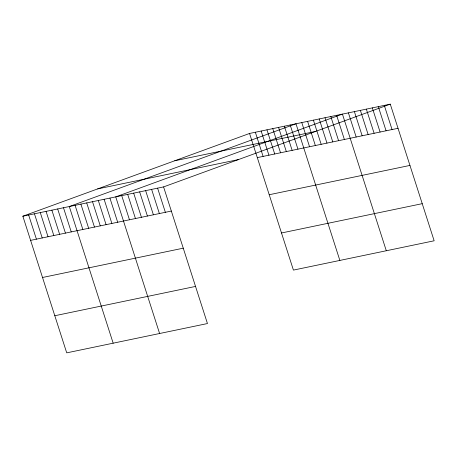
<?xml version="1.0" encoding="UTF-8"?>
<svg xmlns="http://www.w3.org/2000/svg" width="457" height="457" viewBox="0 0 457 457"><rect width="100%" height="100%" fill="white"/><g stroke="black" fill="none" stroke-linecap="round" stroke-linejoin="round"><path stroke-width="0.69" d="M22.85 216.212L163.583 186.902L207.455 323.545L66.722 352.855L22.85 216.212L249.545 133.455L390.278 104.145L434.15 240.788L293.417 270.098L249.545 133.455M163.583 186.902L390.278 104.145M174.74 160.767L315.467 131.456M97.661 188.901L238.394 159.59M257.302 157.614L398.036 128.303M30.608 240.371L171.341 211.06M269.219 194.733L409.952 165.423M42.524 277.49L183.257 248.18M281.501 232.979L422.234 203.668M54.806 315.736L195.533 286.425M384.297 105.39L392.055 129.548M378.316 106.635L386.074 130.793M372.335 107.881L380.093 132.039M366.354 109.126L374.112 133.284M360.373 110.371L368.131 134.529M354.392 111.617L362.15 135.775M348.411 112.862L356.169 137.02M386.302 250.75L342.43 114.107L115.735 196.87L159.602 333.513M336.626 115.318L344.378 139.476M330.822 116.529L338.574 140.682M325.013 117.735L332.77 141.893M319.209 118.946L326.966 143.104M313.405 120.157L321.162 144.309M307.601 121.362L315.353 145.52M301.791 122.573L309.549 146.731M339.859 260.421L295.987 123.784L69.293 206.541L113.165 343.184M290.184 124.99L297.941 149.148M284.38 126.201L292.132 150.359M278.57 127.406L286.328 151.564M272.766 128.617L280.524 152.775M266.962 129.828L274.72 153.986M261.158 131.033L268.916 155.191M255.354 132.244L263.106 156.403M157.602 188.147L165.36 212.305M151.621 189.398L159.373 213.55M145.64 190.643L153.392 214.796M139.659 191.889L147.411 216.041M133.678 193.134L141.43 217.292M127.697 194.379L135.449 218.537M121.716 195.625L129.468 219.783M109.926 198.081L117.683 222.233M104.122 199.286L111.879 223.444M98.318 200.497L106.075 224.655M92.514 201.708L100.266 225.861M86.71 202.914L94.462 227.072M80.9 204.125L88.658 228.283M75.097 205.336L82.854 229.488M63.489 207.752L71.241 231.91M57.679 208.958L65.437 233.116M51.875 210.169L59.633 234.327M46.071 211.38L53.829 235.538M40.267 212.585L48.019 236.743M34.458 213.796L42.215 237.954M28.654 215.007L36.411 239.165"/></g></svg>
